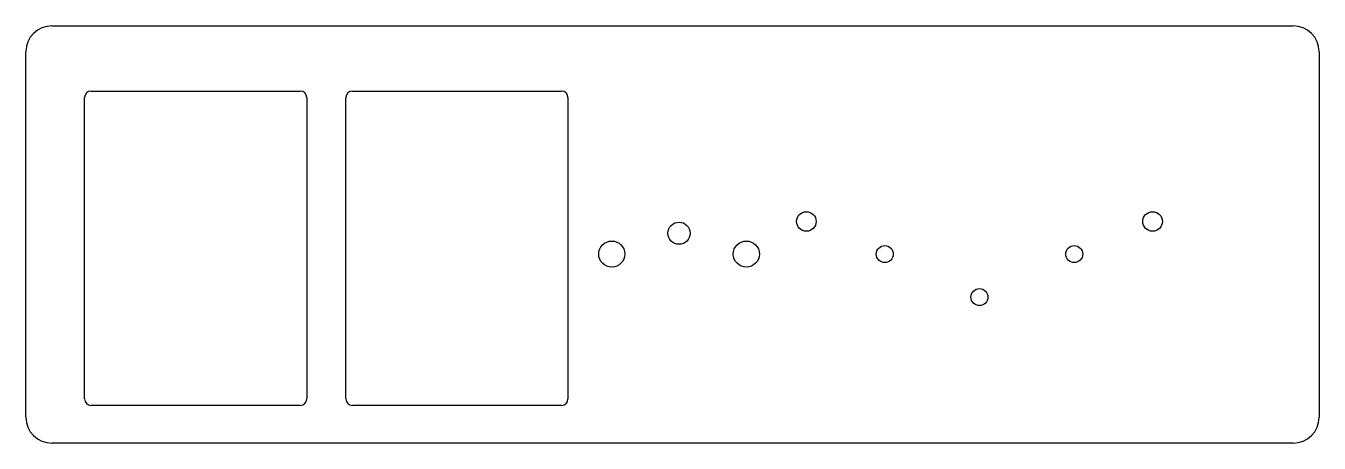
# Model space of a CAD drawing. Header units: millimetres. Extents: x 15 to 114, y 37 to 69.
import ezdxf

# ---------------------------------------------------------------- set-up
doc = ezdxf.new("R2010")
doc.units = ezdxf.units.MM
doc.layers.add('Edge.Cuts', color=254, linetype='CONTINUOUS', true_color=0xd0d2cd)

msp = doc.modelspace()

# ---------------------------------------------------------------- linework, layer by layer
at = {"layer": 'Edge.Cuts', "linetype": 'CONTINUOUS'}
for p, q in [((17, 69), (112, 69)), ((15, 39), (15, 67)), ((114, 67), (114, 39)), ((19.5, 40.4), (19.5, 63.5)), ((20, 64), (36, 64)), ((36.5, 63.5), (36.5, 40.4)), ((39.5, 40.4), (39.5, 63.5)), ((40, 64), (56, 64)), ((56.5, 63.5), (56.5, 40.4)), ((36, 39.9), (20, 39.9)), ((56, 39.9), (40, 39.9)), ((112, 37), (17, 37))]:
    msp.add_line(p, q, dxfattribs=at)
at = {"layer": 'Edge.Cuts'}
for centre, radius in [((74.75, 54), 0.75), ((101.25, 54), 0.75), ((65, 53.1), 0.85), ((59.85, 51.5), 1), ((70.15, 51.5), 1), ((80.75, 51.5), 0.65), ((95.25, 51.5), 0.65), ((88, 48.2), 0.65)]:
    msp.add_circle(centre, radius, dxfattribs=at)
for centre, radius, start, end in [((17, 67), 2, 90, 180), ((112, 67), 2, 0, 90), ((20, 63.5), 0.5, 90, 180), ((36, 63.5), 0.5, 0, 90), ((40, 63.5), 0.5, 90, 180), ((56, 63.5), 0.5, 0, 90), ((20, 40.4), 0.5, -180, -90), ((36, 40.4), 0.5, -90, 0), ((40, 40.4), 0.5, -180, -90), ((56, 40.4), 0.5, -90, 0), ((17, 39), 2, -180, -90), ((112, 39), 2, -90, 0)]:
    msp.add_arc(centre, radius, start, end, dxfattribs=at)

doc.saveas('drawing.dxf')
